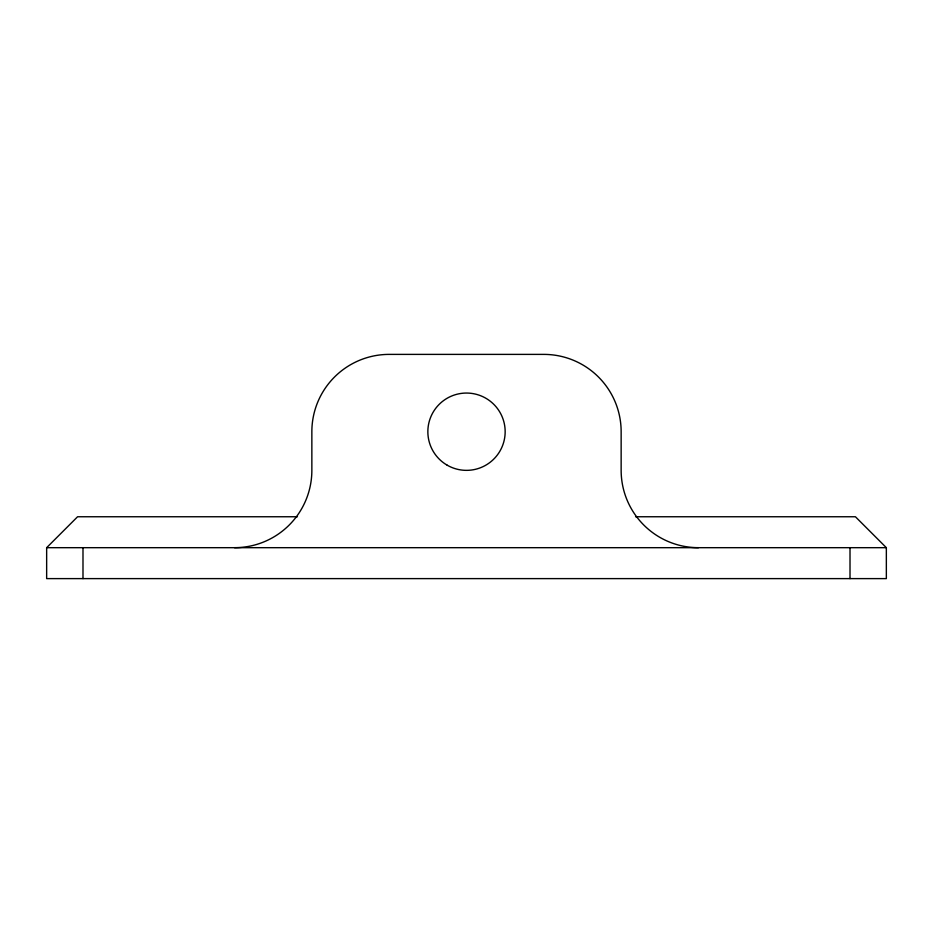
<?xml version="1.0" encoding="UTF-8"?>
<svg xmlns="http://www.w3.org/2000/svg" width="933" height="933" viewBox="0 0 933 933"><rect width="100%" height="100%" fill="white"/><g stroke="black" fill="none" stroke-linecap="round" stroke-linejoin="round"><path stroke-width="1.4" d="M635.56 516.754L855.421 516.754L886.35 547.683L886.35 578.612L46.65 578.612L46.65 547.683L77.579 516.754L297.44 516.754M46.65 547.683L886.35 547.683M850.01 547.683L850.01 578.612M82.99 547.683L82.99 578.612M234.533 547.683A77.322 77.322 0 0 0 311.855 470.36L311.855 431.711A77.322 77.322 0 0 1 389.178 354.388L543.822 354.388A77.322 77.322 0 0 1 621.145 431.711L621.145 470.36A77.322 77.322 0 0 0 698.467 547.683M447.175 465.182A38.661 38.661 0 0 0 505.161 431.711A38.661 38.661 0 0 0 447.175 398.228A38.661 38.661 0 0 0 447.175 465.182"/></g></svg>
